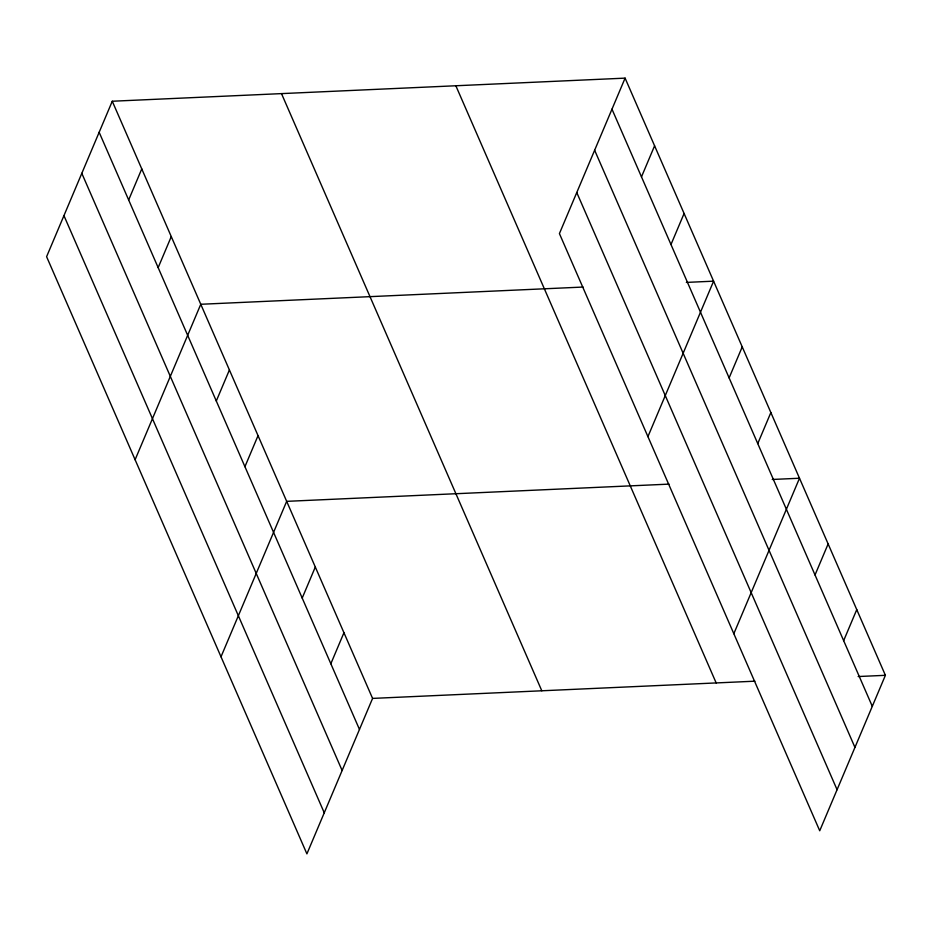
<?xml version="1.0" encoding="UTF-8"?>
<svg xmlns="http://www.w3.org/2000/svg" width="932" height="932" viewBox="0 0 932 932"><rect width="100%" height="100%" fill="white"/><g stroke="black" fill="none" stroke-linecap="round" stroke-linejoin="round"><path stroke-width="1.4" d="M112.271 101.239L46.6 256.684L306.908 853.863L372.579 698.406L112.271 101.239L625.092 78.137L885.4 675.316L819.729 830.762L559.421 233.594L625.092 78.137M128.663 199.949L141.769 168.913M158.16 267.635L171.267 236.6M135.105 459.732L200.776 304.275L583.082 287.056M216.294 401.005L229.412 369.957M244.93 466.687L258.036 435.652M221.012 656.792L286.672 501.346L668.99 484.127M302.201 598.064L315.307 567.029M330.837 663.759L343.943 632.723M641.484 176.859L654.59 145.823M670.982 244.534L684.088 213.498M647.926 436.63L713.597 281.173L686.348 282.408M729.115 377.903L742.233 346.867M757.751 443.597L770.857 412.561M733.833 633.702L799.493 478.244L772.244 479.467M815.022 574.974L828.129 543.938M843.658 640.657L856.764 609.621M372.579 698.406L754.897 681.187M858.151 676.539L885.4 675.316M611.974 109.172L872.294 706.351M594.639 150.238L854.947 747.406M576.768 192.54L837.076 789.707M455.853 85.767L716.172 682.935M281.499 93.619L541.807 690.787M99.153 132.274L359.472 729.441M81.818 173.329L342.126 770.496M63.947 215.63L324.254 812.797"/></g></svg>
